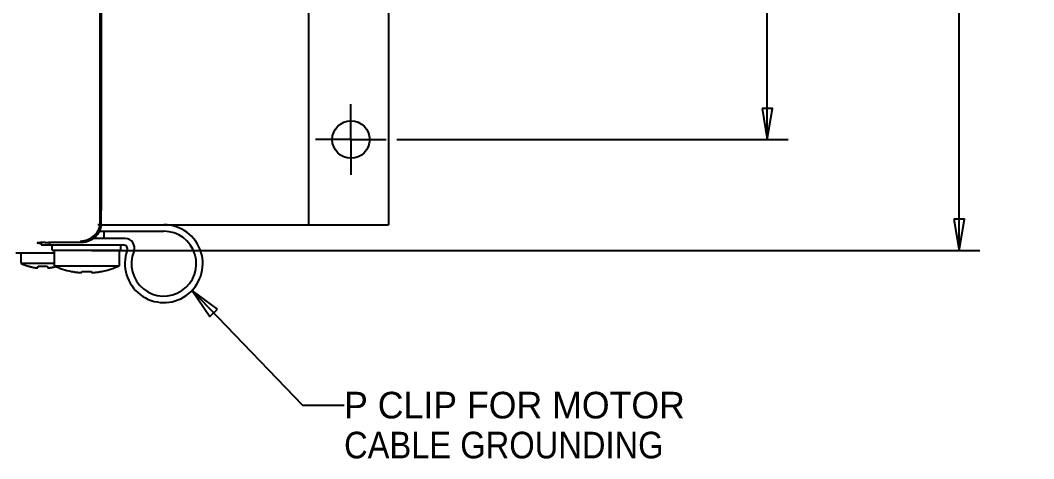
# Model space of a CAD drawing. Extents: x 0 to 34, y -0.3 to 21.7.
# Drawn here: x 19.3 to 25.39, y 5.81 to 8.44 of the extents above; entities that cross this region are included whole.
import ezdxf
from ezdxf.enums import TextEntityAlignment as Align

# ---------------------------------------------------------------- set-up
doc = ezdxf.new("R2010")
doc.units = 0
doc.header["$LTSCALE"] = 1.87
doc.linetypes.add('CENTER', pattern=[0.6, 0.375, -0.075, 0.075, -0.075])
doc.layers.get('0').update_dxf_attribs({"linetype": 'CONTINUOUS'})
doc.layers.add('DEFAULT_1', color=7, linetype='CENTER')
doc.dimstyles.get("Standard").update_dxf_attribs({"dimtxt": 2.5, "dimasz": 2.5, "dimexe": 1.25, "dimexo": 0.625, "dimtad": 1, "dimcen": 2.5, "dimazin": 3, "dimtfac": 1, "dimtmove": 0, "dimatfit": 3})

# ---------------------------------------------------------------- blocks, each defined once
blk = doc.blocks.new('*D1')
at = {"color": 2, "linetype": 'CONTINUOUS'}
for p, q in [((21.5597, 16.4745), (23.9119, 16.4745)), ((23.7869, 16.4745), (23.7869, 13.205)), ((23.7869, 7.7245), (23.7869, 12.645)), ((21.5597, 7.7245), (23.9119, 7.7245))]:
    blk.add_line(p, q, dxfattribs=at)
for points in [[(23.8181, 16.287), (23.7869, 16.4745), (23.7556, 16.287), (23.8181, 16.287)], [(23.7556, 7.912), (23.7869, 7.7245), (23.8181, 7.912), (23.7556, 7.912)]]:
    blk.add_lwpolyline(points, dxfattribs=at)
for s, p, p2 in [('7.000', (23.3389, 12.965), (23.9789, 12.965)), ('[', (23.3389, 12.725), (23.4669, 12.725)), ('177,8', (23.4669, 12.725), (24.1069, 12.725)), (']', (24.1069, 12.725), (24.2349, 12.725))]:
    blk.add_text(s, height=0.16, dxfattribs=at).set_placement(p, p2, align=Align.FIT)
blk = doc.blocks.new('*D5')
at = {"color": 2, "linetype": 'CONTINUOUS'}
for p, q in [((19.7275, 17.1406), (21.6658, 17.1406)), ((21.813, 17.1406), (21.8727, 17.1406)), ((22.1101, 17.1406), (25.065, 17.1406)), ((24.94, 17.1406), (24.94, 14.2146)), ((24.94, 7.0583), (24.94, 13.6546)), ((19.7275, 7.0583), (25.065, 7.0583))]:
    blk.add_line(p, q, dxfattribs=at)
for points in [[(24.9713, 16.9531), (24.94, 17.1406), (24.9088, 16.9531), (24.9713, 16.9531)], [(24.9088, 7.2458), (24.94, 7.0583), (24.9713, 7.2458), (24.9088, 7.2458)]]:
    blk.add_lwpolyline(points, dxfattribs=at)
for s, p, p2 in [('8.07', (24.492, 13.9746), (25.004, 13.9746)), ('[', (24.492, 13.7346), (24.62, 13.7346)), ('204,9', (24.62, 13.7346), (25.26, 13.7346)), (']', (25.26, 13.7346), (25.388, 13.7346))]:
    blk.add_text(s, height=0.16, dxfattribs=at).set_placement(p, p2, align=Align.FIT)

msp = doc.modelspace()

# ---------------------------------------------------------------- linework, layer by layer
at = {"color": 7, "linetype": 'CONTINUOUS'}
for p, q in [((19.776, 16.9681), (19.776, 7.2308)), ((21.0322, 7.212), (21.0322, 16.987)), ((21.5097, 16.987), (21.5097, 7.212)), ((19.7837, 16.9008), (19.7837, 7.2981)), ((19.7777, 7.2557), (19.7778, 7.2637)), ((19.7777, 7.2475), (19.7777, 7.2557)), ((19.7778, 7.2699), (19.7779, 7.2742)), ((19.7778, 7.2637), (19.7778, 7.2699)), ((19.7779, 7.2771), (19.778, 7.2795)), ((19.7779, 7.2742), (19.7779, 7.2771)), ((19.778, 7.2795), (19.778, 7.2809)), ((19.7782, 7.2844), (19.7837, 7.2981)), ((19.7822, 7.2944), (19.7822, 7.212)), ((19.7745, 7.212), (19.7635, 7.212)), ((19.7778, 7.2397), (19.7777, 7.2475)), ((19.7778, 7.2339), (19.7778, 7.2397)), ((19.7779, 7.2291), (19.7778, 7.2339)), ((19.7779, 7.2277), (19.7779, 7.2291)), ((19.7779, 7.2264), (19.7779, 7.2277)), ((19.7779, 7.2234), (19.7779, 7.2264)), ((19.7812, 7.212), (21.5097, 7.212)), ((19.7822, 7.2083), (19.7822, 7.2056)), ((19.9275, 7.1295), (19.7363, 7.1295)), ((19.7721, 7.1732), (20.1601, 7.1732)), ((19.7985, 7.1732), (19.7985, 7.1295)), ((19.4144, 7.1045), (19.4094, 7.1043)), ((19.4202, 7.1047), (19.4144, 7.1045)), ((19.4169, 7.1022), (19.4226, 7.102)), ((19.4307, 7.105), (19.4202, 7.1047)), ((19.4226, 7.1048), (19.4226, 7.0907)), ((19.4226, 7.0907), (19.9165, 7.0907)), ((19.4477, 7.1054), (19.4307, 7.105)), ((19.4477, 7.1054), (19.4584, 7.1056)), ((19.4584, 7.1056), (19.4611, 7.1056)), ((19.4611, 7.1056), (19.4667, 7.1056)), ((19.665, 7.1057), (19.4667, 7.1056)), ((19.4753, 7.0907), (19.4753, 7.1057)), ((19.4897, 7.0595), (19.4897, 7.0907)), ((19.9022, 7.0595), (19.9022, 7.0907)), ((19.2697, 7.0432), (19.501, 7.0432)), ((19.2997, 7.0432), (19.2997, 6.9807)), ((19.4897, 7.0595), (19.9022, 7.0595)), ((19.501, 7.0595), (19.501, 6.9657)), ((19.891, 7.0595), (19.891, 6.9657)), ((19.2997, 6.9807), (19.501, 6.9807)), ((19.3923, 6.9537), (19.396, 6.9532)), ((19.396, 6.9532), (19.3978, 6.9531)), ((19.3978, 6.9531), (19.3985, 6.9531)), ((19.3985, 6.9531), (19.3997, 6.953)), ((19.3997, 6.953), (19.4009, 6.9531)), ((19.4009, 6.9531), (19.4013, 6.9532)), ((19.4013, 6.9532), (19.4016, 6.9532)), ((19.4016, 6.9532), (19.402, 6.9532)), ((19.4031, 6.9573), (19.4037, 6.9593)), ((19.4037, 6.9593), (19.4041, 6.9608)), ((19.4041, 6.9608), (19.4046, 6.9624)), ((19.4046, 6.9624), (19.405, 6.9639)), ((19.4139, 6.9633), (19.4169, 6.9632)), ((19.4169, 6.9632), (19.42, 6.9631)), ((19.42, 6.9631), (19.423, 6.963)), ((19.423, 6.963), (19.4261, 6.9629)), ((19.4415, 6.963), (19.4445, 6.9631)), ((19.4445, 6.9631), (19.4475, 6.9632)), ((19.4475, 6.9632), (19.4506, 6.9633)), ((19.46, 6.962), (19.4604, 6.9607)), ((19.4647, 6.953), (19.466, 6.9531)), ((19.466, 6.9531), (19.4673, 6.9532)), ((19.4673, 6.9532), (19.4685, 6.9532)), ((19.4685, 6.9532), (19.4719, 6.9537)), ((19.501, 6.9657), (19.891, 6.9657)), ((19.6042, 6.9313), (19.6048, 6.9321)), ((19.6048, 6.9321), (19.6093, 6.9312)), ((19.6549, 6.9248), (19.6593, 6.9245)), ((19.6593, 6.9245), (19.6612, 6.9244)), ((19.6612, 6.9244), (19.6625, 6.9244)), ((19.6625, 6.9244), (19.6631, 6.9243)), ((19.6631, 6.9243), (19.6643, 6.9244)), ((19.6643, 6.9244), (19.6647, 6.9244)), ((19.6647, 6.9244), (19.6654, 6.9245)), ((19.6657, 6.9257), (19.6659, 6.9262)), ((19.6659, 6.9262), (19.666, 6.9266)), ((19.666, 6.9266), (19.6662, 6.9272)), ((19.6662, 6.9272), (19.6663, 6.9276)), ((19.6663, 6.9278), (19.6664, 6.9282)), ((19.6663, 6.9276), (19.6663, 6.9278)), ((19.6664, 6.9282), (19.6666, 6.9288)), ((19.6666, 6.9288), (19.6668, 6.9293)), ((19.6672, 6.9308), (19.6673, 6.9312)), ((19.6673, 6.9312), (19.6674, 6.9315)), ((19.6674, 6.9315), (19.6675, 6.9321)), ((19.6768, 6.9316), (19.68, 6.9315)), ((19.68, 6.9315), (19.6831, 6.9315)), ((19.6831, 6.9315), (19.6863, 6.9314)), ((19.7057, 6.9314), (19.7088, 6.9315)), ((19.7088, 6.9315), (19.712, 6.9315)), ((19.712, 6.9315), (19.7151, 6.9316)), ((19.7248, 6.9308), (19.7251, 6.9298)), ((19.7251, 6.9298), (19.7258, 6.9272)), ((19.7258, 6.9272), (19.726, 6.9266)), ((19.726, 6.9266), (19.7262, 6.926)), ((19.7266, 6.9245), (19.7273, 6.9244)), ((19.7273, 6.9244), (19.7281, 6.9244)), ((19.7281, 6.9244), (19.7288, 6.9243)), ((19.7288, 6.9243), (19.7308, 6.9244)), ((19.7308, 6.9244), (19.7327, 6.9245)), ((19.7827, 6.9312), (19.7871, 6.9321)), ((19.7871, 6.9321), (19.7878, 6.9313))]:
    msp.add_line(p, q, dxfattribs=at)
at = {"color": 2, "linetype": 'CONTINUOUS'}
for p, q in [((20.3298, 6.8175), (20.9933, 6.1279)), ((20.9933, 6.1279), (21.2433, 6.1279))]:
    msp.add_line(p, q, dxfattribs=at)
at = {"color": 7, "linetype": 'CONTINUOUS'}
for points in [[(19.778, 7.2809), (19.7781, 7.282), (19.7781, 7.2825), (19.7781, 7.283), (19.7781, 7.2834), (19.7782, 7.2837), (19.7782, 7.284), (19.7782, 7.2842), (19.7782, 7.2843), (19.7782, 7.2844)], [(19.776, 7.2308), (19.776, 7.2276), (19.7758, 7.2243), (19.7756, 7.221), (19.7753, 7.2177), (19.7749, 7.2145), (19.7744, 7.2112), (19.7738, 7.208), (19.7731, 7.2048), (19.7724, 7.2015), (19.7715, 7.1984), (19.7706, 7.1952), (19.7695, 7.1921), (19.7684, 7.189), (19.7672, 7.1859), (19.7659, 7.1829), (19.7645, 7.1799), (19.7631, 7.1769), (19.7615, 7.174), (19.7599, 7.1711), (19.7582, 7.1683), (19.7564, 7.1655), (19.7546, 7.1628), (19.7527, 7.1601), (19.7507, 7.1575), (19.7486, 7.155), (19.7465, 7.1525), (19.7442, 7.15), (19.742, 7.1476), (19.7396, 7.1453), (19.7372, 7.1431), (19.7348, 7.1409), (19.7322, 7.1388), (19.7297, 7.1367), (19.727, 7.1348), (19.7243, 7.1329), (19.7216, 7.131), (19.7188, 7.1293), (19.7159, 7.1276), (19.713, 7.126), (19.7101, 7.1245), (19.7071, 7.1231), (19.7041, 7.1217), (19.7011, 7.1205), (19.698, 7.1193), (19.6949, 7.1182), (19.6917, 7.1172), (19.6886, 7.1163), (19.6855, 7.1155), (19.6823, 7.1148), (19.6791, 7.1141), (19.676, 7.1136), (19.6728, 7.1131), (19.6697, 7.1128), (19.6665, 7.1125), (19.6634, 7.1123), (19.6603, 7.1122), (19.6573, 7.1121)], [(19.7822, 7.2056), (19.7816, 7.202), (19.7808, 7.1983), (19.78, 7.1947), (19.779, 7.1911), (19.7779, 7.1876), (19.7767, 7.1841), (19.7754, 7.1806), (19.7739, 7.1772), (19.7724, 7.1738), (19.7708, 7.1704), (19.769, 7.1672), (19.7672, 7.1639), (19.7652, 7.1607), (19.7632, 7.1576), (19.761, 7.1545), (19.7588, 7.1516), (19.7564, 7.1486), (19.754, 7.1458), (19.7515, 7.1431), (19.7489, 7.1404), (19.7462, 7.1378), (19.7435, 7.1353), (19.7407, 7.1329), (19.7378, 7.1306), (19.7348, 7.1283), (19.7317, 7.1262), (19.7286, 7.1241), (19.7254, 7.1222), (19.7221, 7.1203), (19.7189, 7.1186), (19.7155, 7.1169), (19.7121, 7.1154), (19.7087, 7.114), (19.7052, 7.1127), (19.7017, 7.1115), (19.6981, 7.1104), (19.6945, 7.1094), (19.6909, 7.1085), (19.6872, 7.1078), (19.6836, 7.1071), (19.6798, 7.1066), (19.6761, 7.1062), (19.6724, 7.1059), (19.6687, 7.1057), (19.665, 7.1057)], [(19.778, 7.222), (19.778, 7.222), (19.778, 7.2222), (19.778, 7.2223), (19.7779, 7.2225), (19.7779, 7.2228), (19.7779, 7.2231), (19.7779, 7.2234)], [(19.778, 7.222), (19.7785, 7.2204), (19.779, 7.2189), (19.7795, 7.2174), (19.78, 7.2159), (19.7805, 7.2143), (19.7809, 7.2128), (19.7814, 7.2113), (19.7818, 7.2098), (19.7822, 7.2083)], [(19.4094, 7.1043), (19.4073, 7.1043), (19.4054, 7.1042), (19.4038, 7.1041), (19.4024, 7.104), (19.4012, 7.1039), (19.4002, 7.1038), (19.3995, 7.1037), (19.399, 7.1036), (19.3988, 7.1035), (19.3987, 7.1034)], [(19.3987, 7.1034), (19.3988, 7.1034), (19.399, 7.1033), (19.3995, 7.1032), (19.4001, 7.1031), (19.4011, 7.103), (19.4022, 7.1029), (19.4036, 7.1028), (19.4053, 7.1027), (19.4071, 7.1026), (19.4092, 7.1025), (19.4116, 7.1024), (19.4169, 7.1022)], [(19.3441, 6.9629), (19.3441, 6.9629), (19.3442, 6.963), (19.3443, 6.9631), (19.3445, 6.9633), (19.3447, 6.9636), (19.3451, 6.9639)], [(19.3451, 6.9639), (19.3501, 6.9624), (19.355, 6.9611), (19.3597, 6.9599), (19.3643, 6.9588), (19.3686, 6.9578), (19.3728, 6.9569), (19.3769, 6.9562), (19.3809, 6.9554), (19.3848, 6.9548), (19.3886, 6.9542), (19.3923, 6.9537)], [(19.402, 6.9532), (19.4021, 6.9536), (19.4022, 6.954), (19.4023, 6.9544)], [(19.4023, 6.9544), (19.4025, 6.9549), (19.4026, 6.9554)], [(19.4026, 6.9554), (19.4029, 6.9566), (19.4031, 6.9573)], [(19.405, 6.9639), (19.408, 6.9637), (19.4109, 6.9635), (19.4139, 6.9633)], [(19.4261, 6.9629), (19.4291, 6.9629), (19.4322, 6.9629)], [(19.4322, 6.9629), (19.4353, 6.9629), (19.4384, 6.9629), (19.4415, 6.963)], [(19.4506, 6.9633), (19.4535, 6.9635), (19.4565, 6.9637), (19.4595, 6.9639)], [(19.4595, 6.9639), (19.4598, 6.9627), (19.46, 6.962)], [(19.4604, 6.9607), (19.4607, 6.9598), (19.461, 6.9586)], [(19.461, 6.9586), (19.4613, 6.9574), (19.4615, 6.9567), (19.4619, 6.9555)], [(19.4619, 6.9555), (19.462, 6.9549), (19.4622, 6.9544)], [(19.4622, 6.9544), (19.4623, 6.954), (19.4624, 6.9536), (19.4625, 6.9532)], [(19.4625, 6.9532), (19.4629, 6.9532), (19.4632, 6.9532), (19.4636, 6.9531), (19.464, 6.9531), (19.4647, 6.953)], [(19.4719, 6.9537), (19.4749, 6.9541), (19.4781, 6.9546), (19.4813, 6.9551), (19.4844, 6.9556), (19.4876, 6.9562), (19.4908, 6.9568), (19.4941, 6.9574), (19.4974, 6.9581), (19.5008, 6.9589), (19.5043, 6.9598), (19.5079, 6.9607), (19.5106, 6.9614)], [(19.6093, 6.9312), (19.6138, 6.9303), (19.6184, 6.9296), (19.623, 6.9288), (19.6275, 6.9281), (19.6321, 6.9274), (19.6367, 6.9268), (19.6413, 6.9262), (19.6458, 6.9257), (19.6504, 6.9253), (19.6549, 6.9248)], [(19.6654, 6.9245), (19.6654, 6.9249), (19.6655, 6.9253), (19.6657, 6.9257)], [(19.6668, 6.9293), (19.6669, 6.9299), (19.6671, 6.9304), (19.6672, 6.9308)], [(19.6675, 6.9321), (19.6706, 6.9319), (19.6737, 6.9318), (19.6768, 6.9316)], [(19.6863, 6.9314), (19.6895, 6.9313), (19.6927, 6.9313), (19.696, 6.9313)], [(19.696, 6.9313), (19.6992, 6.9313), (19.7025, 6.9313), (19.7057, 6.9314)], [(19.7151, 6.9316), (19.7183, 6.9318), (19.7214, 6.9319), (19.7245, 6.9321)], [(19.7245, 6.9321), (19.7247, 6.9312), (19.7248, 6.9308)], [(19.7262, 6.926), (19.7262, 6.9256), (19.7263, 6.9253), (19.7264, 6.925), (19.7265, 6.9247), (19.7266, 6.9245)], [(19.7327, 6.9245), (19.7371, 6.9248), (19.7416, 6.9253)], [(19.7416, 6.9253), (19.7461, 6.9257), (19.7507, 6.9262), (19.7553, 6.9268), (19.7598, 6.9274), (19.7644, 6.9281), (19.769, 6.9288), (19.7736, 6.9296), (19.7781, 6.9303), (19.7827, 6.9312)]]:
    msp.add_lwpolyline(points, dxfattribs=at)
at = {"color": 2, "linetype": 'CONTINUOUS'}
msp.add_lwpolyline([(20.4823, 6.7041), (20.3298, 6.8175), (20.4373, 6.6607), (20.4823, 6.7041)], dxfattribs=at)
at = {"color": 7, "linetype": 'CONTINUOUS'}
msp.add_circle((21.2847, 7.7245), 0.1125, dxfattribs=at)
for centre, radius, start, end in [((20.1601, 6.9782), 0.2338, 160.23493, 90), ((19.9275, 7.0732), 0.0563, 337.78337, 90), ((20.1601, 6.9782), 0.195, 157.78337, 90), ((19.9165, 7.0657), 0.025, 340.23493, 90), ((19.4322, 7.246), 0.2965, 243.45871, 252.69902), ((19.696, 7.3784), 0.4564, 244.70916, 258.39233), ((19.696, 7.3784), 0.4564, 281.60767, 295.29084)]:
    msp.add_arc(centre, radius, start, end, dxfattribs=at)
at = {"layer": 'DEFAULT_1', "color": 2, "linetype": 'CENTER'}
for q in [(21.2847, 7.937), (21.0722, 7.7245), (21.4972, 7.7245), (21.2847, 7.512)]:
    msp.add_line((21.2847, 7.7245), q, dxfattribs=at)

# ---------------------------------------------------------------- texts
at = {"color": 2, "linetype": 'CONTINUOUS'}
for s, p, p2 in [('P CLIP FOR MOTOR', (21.2433, 6.0479), (23.2913, 6.0479)), ('CABLE GROUNDING', (21.2433, 5.8079), (23.1633, 5.8079))]:
    msp.add_text(s, height=0.16, dxfattribs=at).set_placement(p, p2, align=Align.FIT)

# ---------------------------------------------------------------- dimensions: what is measured, and where the dimension line sits
for base, p1, p2, picture, middle in [((24.94, 7.0583), (19.7275, 17.1406), (19.7275, 7.0583), '*D5', (24.94, 13.9346)), ((23.7869, 7.7245), (21.5597, 16.4745), (21.5597, 7.7245), '*D1', (23.7869, 12.925))]:
    dim = msp.add_linear_dim(base=base, p1=p1, p2=p2, angle=270, dimstyle='Standard', dxfattribs=at)
    dim.commit()
    dim.dimension.update_dxf_attribs({"geometry": picture, "text_midpoint": middle, "dimtype": 128})

doc.saveas('drawing.dxf')
